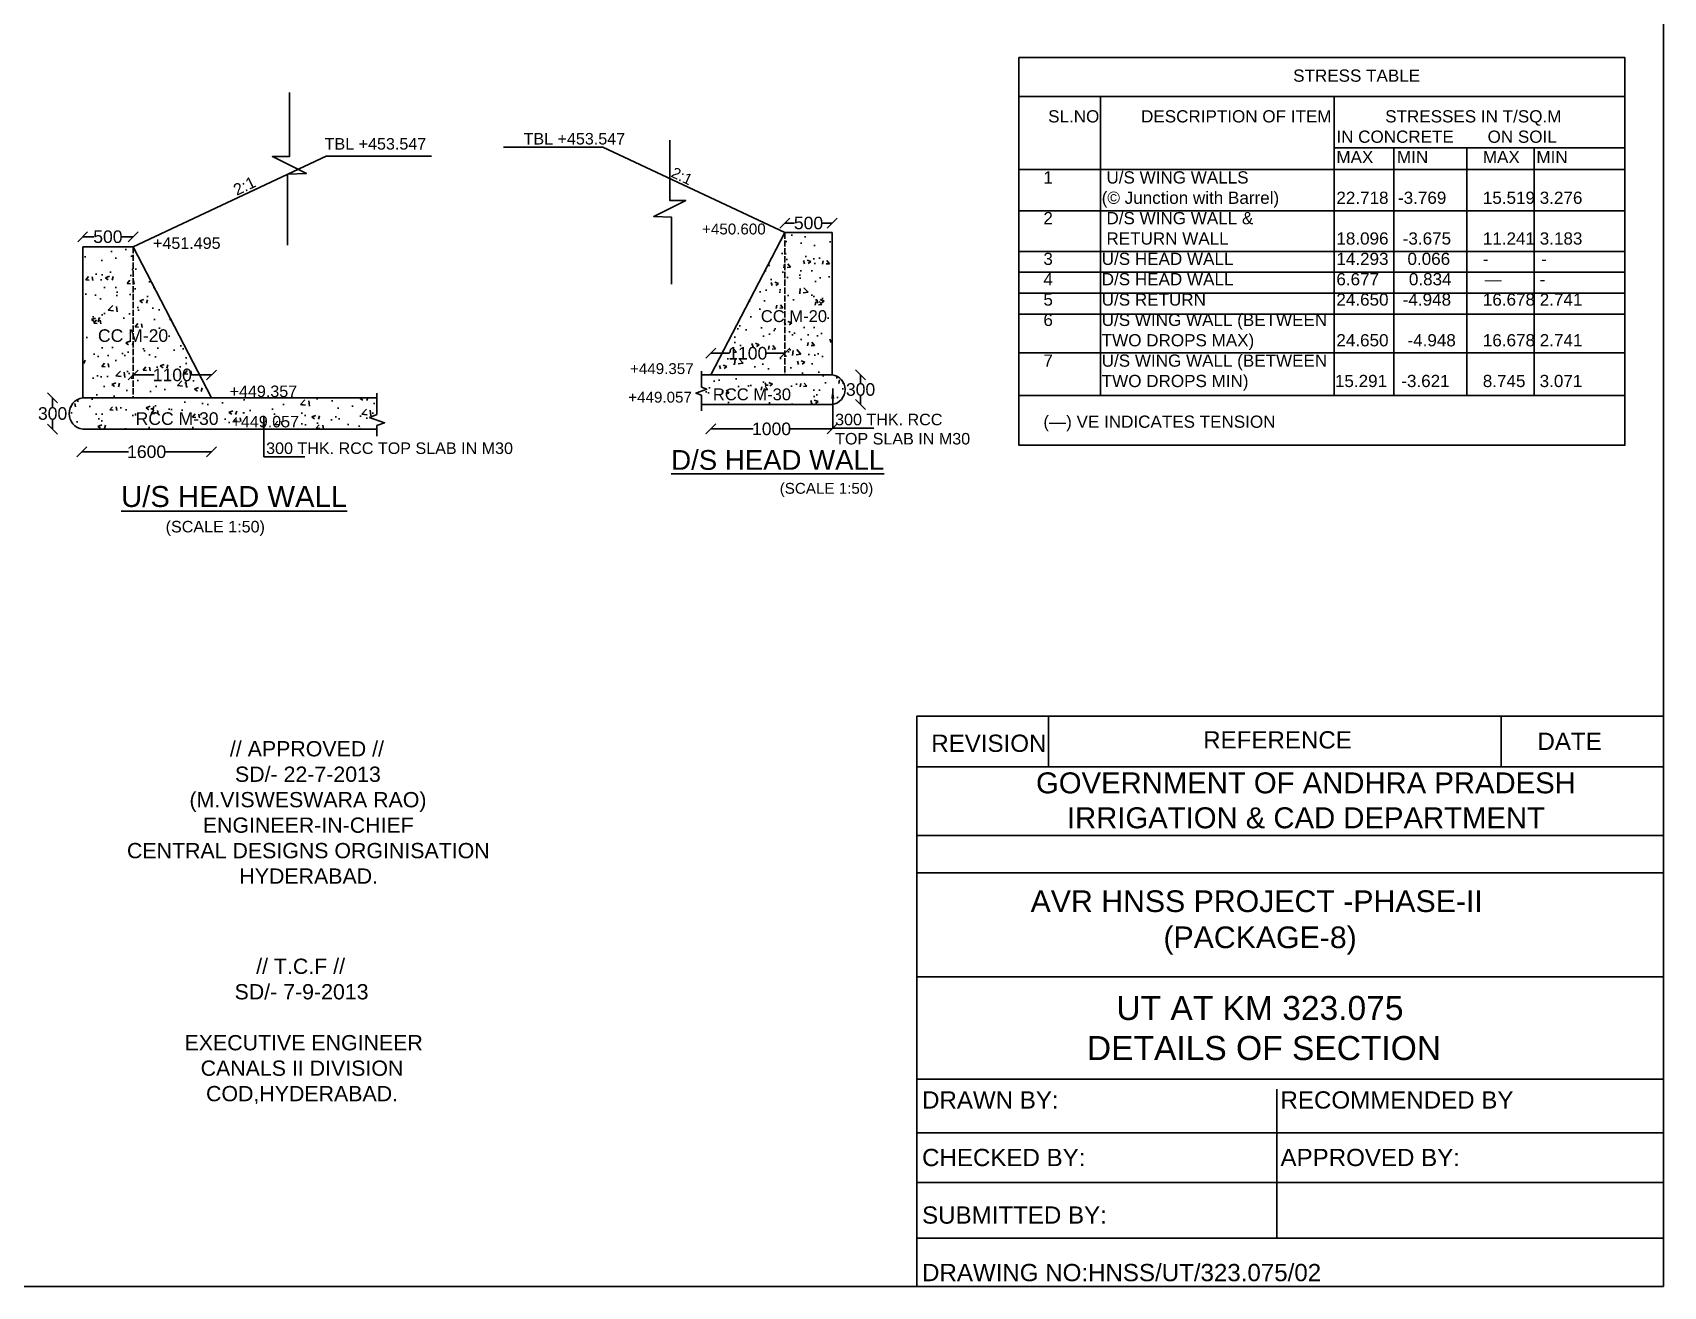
# Model space of a CAD drawing. Header units: millimetres. Extents: x 5124 to 6568637, y 2311 to 91879094.
# Drawn here: x 3749070 to 3764640, y 45931793 to 45943758 of the extents above; entities that cross this region are included whole.
import ezdxf

# ---------------------------------------------------------------- set-up
doc = ezdxf.new("R2010")
doc.units = ezdxf.units.MM
doc.header["$MEASUREMENT"] = 0
doc.linetypes.add('ACAD_ISO02W100', pattern=[15, 12, -3])
for name, color, linetype in [('DIMENSION', 7, 'Continuous'), ('DRAWING', 7, 'Continuous'), ('TEXT', 7, 'Continuous')]:
    doc.layers.add(name, color=color, linetype=linetype)
doc.styles.get("Standard").update_dxf_attribs({"font": 'arial.ttf', "height": 120})
doc.dimstyles.get("Standard").update_dxf_attribs({"dimtxt": 200, "dimasz": 110, "dimexe": 0.18, "dimexo": 0.0625, "dimgap": 0.09, "dimtad": 0, "dimtih": 1, "dimtoh": 1, "dimdec": 0, "dimzin": 0, "dimdsep": 46, "dimtxsty": 'Standard', "dimblk": 'OBLIQUE', "dimcen": 0.09, "dimse1": 1, "dimse2": 1, "dimadec": 0, "dimazin": 0, "dimtfac": 1, "dimtdec": 0, "dimtofl": 0, "dimtmove": 0, "dimatfit": 3, "dimfxl": 1, "dimtolj": 1, "dimtzin": 0, "dimarcsym": 0})
pattern_1 = [(50, (0, 0), (394.4931004, -34.5136742), [41.25, -453.75]), (355, (0, 0), (-76.3132335, 413.7056735), [33, -363]), (100.4514, (32.87, -2.88), (318.18016, 379.191748), [35.0571045, -385.6281616]), (46.1842, (0, 110), (586.982577, -91.035458), [61.875, -680.625]), (96.6356, (48.9, 102.4), (514.064488, 535.764829), [52.5856584, -578.44215]), (351.1842, (0, 110), (514.06407, 535.7652305), [49.5, -544.5]), (21, (55, 82.5), (328.2988787, -221.4403899), [41.25, -453.75]), (326, (55, 82.5), (133.8234326, 398.8325248), [33, -363]), (71.4514, (82.36, 64.05), (462.1224457, 177.3917732), [35.0571045, -385.6281616]), (37.5, (0, 0), (6.68792042, 183.0916196), [0, -358.6, 0, -368.5, 0, -364.375]), (7.5, (0, 0), (144.6882456, 216.9264415), [0, -210.1, 0, -350.35, 0, -138.875]), (327.5, (-122.65, 0), (293.6023399, -12.40517945), [0, -137.5, 0, -429, 0, -569.25]), (317.5, (-177.65, 0), (320.7523931, 55.0577403), [0, -178.75, 0, -284.9, 0, -404.25])]
pattern_2 = [(130, (7289324.7, 2658069.18), (-371.66992, -32.5169047), [38.863504, -427.4985444]), (185, (7289324.7, 2658069.18), (71.8981735, 389.7709603), [31.0908032, -341.9988355]), (79.5486, (7289293.73, 2658066.47), (-299.7720226, 357.253819), [33.028895, -363.3178573]), (133.8158, (7289324.7, 2658172.8), (-553.023024, -85.7686518), [58.295256, -641.2478166]), (83.3644, (7289278.6, 2658165.67), (-484.323571, 504.768451), [49.543344, -544.976699]), (188.8158, (7289324.7, 2658172.8), (-484.323177, 504.768829), [46.636205, -512.998253]), (159, (7289272.88, 2658146.9), (-309.3053284, -208.6290784), [38.863504, -427.4985444]), (214, (7289272.9, 2658146.9), (-126.0811518, 375.7582894), [31.0908032, -341.9988355]), (108.5486, (7289247.1, 2658129.52), (-435.386607, 167.12887), [33.028895, -363.3178573]), (142.5, (7289324.7, 2658069.18), (-6.3009945, 172.4989551), [0, -337.8533951, 0, -347.1806361, 0, -343.2942857]), (172.5, (7289324.7, 2658069.18), (-136.3173871, 204.3762821), [0, -197.9447806, 0, -330.0806943, 0, -130.8404636]), (212.5, (7289440.26, 2658069.18), (-276.6161387, -11.68748465), [0, -129.5450135, 0, -404.180442, 0, -536.3163557]), (222.5, (7289492.07, 2658069.18), (-302.1954406, 51.8724051), [0, -168.4085175, 0, -268.4172679, 0, -380.8623396])]

# ---------------------------------------------------------------- blocks, each defined once
blk = doc.blocks.new('_Oblique')
at = {"color": 0, "linetype": 'ByBlock', "lineweight": -2}
blk.add_line((-0.5, -0.5), (0.5, 0.5), dxfattribs=at)
blk = doc.blocks.new('*D125')
at = {"layer": 'Defpoints', "color": 0, "linetype": 'Continuous', "transparency": 16777216}
for p in [(3749261, 45940273), (3749548, 45940273), (3749548, 45939973)]:
    blk.add_point(p, dxfattribs=at)
at = {"layer": 'DIMENSION', "color": 0, "linetype": 'Continuous', "lineweight": -2, "transparency": 16777216}
for p, q in [((3749261, 45940273), (3749261, 45940184)), ((3749261, 45939973), (3749261, 45940062))]:
    blk.add_line(p, q, dxfattribs=at)
at = {"layer": 'DIMENSION', "color": 0, "linetype": 'Continuous', "lineweight": -2, "transparency": 16777216, "xscale": 95, "yscale": 95, "zscale": 95}
for p, rotation in [((3749261, 45940273), 90), ((3749261, 45939973), 270)]:
    blk.add_blockref('_Oblique', p, dxfattribs=dict(at, rotation=rotation))
at = {"layer": 'DIMENSION', "color": 0, "linetype": 'Continuous', "transparency": 16777216, "insert": (3749261, 45940123), "char_height": 120, "attachment_point": 5}
blk.add_mtext('\\A1;300', dxfattribs=at)
blk = doc.blocks.new('*D126')
at = {"layer": 'Defpoints', "color": 0, "linetype": 'Continuous', "transparency": 16777216}
for p in [(3749539, 45940271), (3750779, 45940273), (3750779, 45939758)]:
    blk.add_point(p, dxfattribs=at)
at = {"layer": 'DIMENSION', "color": 0, "linetype": 'Continuous', "lineweight": -2, "transparency": 16777216}
for p, q in [((3749539, 45939758), (3749986, 45939758)), ((3750779, 45939758), (3750332, 45939758))]:
    blk.add_line(p, q, dxfattribs=at)
at = {"layer": 'DIMENSION', "color": 0, "linetype": 'Continuous', "lineweight": -2, "transparency": 16777216, "xscale": 95, "yscale": 95, "zscale": 95, "rotation": 180}
blk.add_blockref('_Oblique', (3749539, 45939758), dxfattribs=at)
at = {"layer": 'DIMENSION', "color": 0, "linetype": 'Continuous', "lineweight": -2, "transparency": 16777216, "xscale": 95, "yscale": 95, "zscale": 95}
blk.add_blockref('_Oblique', (3750779, 45939758), dxfattribs=at)
at = {"layer": 'DIMENSION', "color": 0, "linetype": 'Continuous', "transparency": 16777216, "insert": (3750159, 45939758), "char_height": 120, "attachment_point": 5}
blk.add_mtext('\\A1;1600', dxfattribs=at)
blk = doc.blocks.new('*D127')
at = {"layer": 'Defpoints', "color": 0, "linetype": 'Continuous', "transparency": 16777216}
for p in [(3750779, 45940491), (3750029, 45940273), (3750779, 45940273)]:
    blk.add_point(p, dxfattribs=at)
at = {"layer": 'DIMENSION', "color": 0, "linetype": 'Continuous', "lineweight": -2, "transparency": 16777216}
for p, q in [((3750029, 45940491), (3750231, 45940491)), ((3750779, 45940491), (3750578, 45940491))]:
    blk.add_line(p, q, dxfattribs=at)
at = {"layer": 'DIMENSION', "color": 0, "linetype": 'Continuous', "lineweight": -2, "transparency": 16777216, "xscale": 95, "yscale": 95, "zscale": 95, "rotation": 180}
blk.add_blockref('_Oblique', (3750029, 45940491), dxfattribs=at)
at = {"layer": 'DIMENSION', "color": 0, "linetype": 'Continuous', "lineweight": -2, "transparency": 16777216, "xscale": 95, "yscale": 95, "zscale": 95}
blk.add_blockref('_Oblique', (3750779, 45940491), dxfattribs=at)
at = {"layer": 'DIMENSION', "color": 0, "linetype": 'Continuous', "transparency": 16777216, "insert": (3750404, 45940491), "char_height": 120, "attachment_point": 5}
blk.add_mtext('\\A1;1100', dxfattribs=at)
blk = doc.blocks.new('*D128')
at = {"layer": 'Defpoints', "color": 0, "linetype": 'Continuous', "transparency": 16777216}
for p in [(3749548, 45941714), (3750029, 45941810), (3750029, 45941714)]:
    blk.add_point(p, dxfattribs=at)
at = {"layer": 'DIMENSION', "color": 0, "linetype": 'Continuous', "lineweight": -2, "transparency": 16777216}
for p, q in [((3749548, 45941810), (3749656, 45941810)), ((3750029, 45941810), (3749921, 45941810))]:
    blk.add_line(p, q, dxfattribs=at)
at = {"layer": 'DIMENSION', "color": 0, "linetype": 'Continuous', "lineweight": -2, "transparency": 16777216, "xscale": 95, "yscale": 95, "zscale": 95, "rotation": 180}
blk.add_blockref('_Oblique', (3749548, 45941810), dxfattribs=at)
at = {"layer": 'DIMENSION', "color": 0, "linetype": 'Continuous', "lineweight": -2, "transparency": 16777216, "xscale": 95, "yscale": 95, "zscale": 95}
blk.add_blockref('_Oblique', (3750029, 45941810), dxfattribs=at)
at = {"layer": 'DIMENSION', "color": 0, "linetype": 'Continuous', "transparency": 16777216, "insert": (3749789, 45941810), "char_height": 120, "attachment_point": 5}
blk.add_mtext('\\A1;500', dxfattribs=at)
blk = doc.blocks.new('*D129')
at = {"layer": 'Defpoints', "color": 0, "linetype": 'Continuous', "transparency": 16777216}
for p in [(3756705, 45940493), (3756975, 45940493), (3756705, 45940210)]:
    blk.add_point(p, dxfattribs=at)
at = {"layer": 'DIMENSION', "color": 0, "linetype": 'Continuous', "lineweight": -2, "transparency": 16777216}
for p, q in [((3756975, 45940493), (3756975, 45940413)), ((3756975, 45940210), (3756975, 45940290))]:
    blk.add_line(p, q, dxfattribs=at)
at = {"layer": 'DIMENSION', "color": 0, "linetype": 'Continuous', "lineweight": -2, "transparency": 16777216, "xscale": 95, "yscale": 95, "zscale": 95}
for p, rotation in [((3756975, 45940493), 90), ((3756975, 45940210), 270)]:
    blk.add_blockref('_Oblique', p, dxfattribs=dict(at, rotation=rotation))
at = {"layer": 'DIMENSION', "color": 0, "linetype": 'Continuous', "transparency": 16777216, "insert": (3756975, 45940352), "char_height": 120, "attachment_point": 5}
blk.add_mtext('\\A1;300', dxfattribs=at)
blk = doc.blocks.new('*D130')
at = {"layer": 'Defpoints', "color": 0, "linetype": 'Continuous', "transparency": 16777216}
for p in [(3755545, 45940698), (3755545, 45940493), (3756251, 45940493)]:
    blk.add_point(p, dxfattribs=at)
at = {"layer": 'DIMENSION', "color": 0, "linetype": 'Continuous', "lineweight": -2, "transparency": 16777216}
for p, q in [((3755545, 45940698), (3755725, 45940698)), ((3756251, 45940698), (3756071, 45940698))]:
    blk.add_line(p, q, dxfattribs=at)
at = {"layer": 'DIMENSION', "color": 0, "linetype": 'Continuous', "lineweight": -2, "transparency": 16777216, "xscale": 95, "yscale": 95, "zscale": 95, "rotation": 180}
blk.add_blockref('_Oblique', (3755545, 45940698), dxfattribs=at)
at = {"layer": 'DIMENSION', "color": 0, "linetype": 'Continuous', "lineweight": -2, "transparency": 16777216, "xscale": 95, "yscale": 95, "zscale": 95}
blk.add_blockref('_Oblique', (3756251, 45940698), dxfattribs=at)
at = {"layer": 'DIMENSION', "color": 0, "linetype": 'Continuous', "transparency": 16777216, "insert": (3755898, 45940698), "char_height": 120, "attachment_point": 5}
blk.add_mtext('\\A1;1100', dxfattribs=at)
blk = doc.blocks.new('*D131')
at = {"layer": 'Defpoints', "color": 0, "linetype": 'Continuous', "transparency": 16777216}
for p in [(3756251, 45941941), (3756251, 45941851), (3756705, 45941851)]:
    blk.add_point(p, dxfattribs=at)
at = {"layer": 'DIMENSION', "color": 0, "linetype": 'Continuous', "lineweight": -2, "transparency": 16777216}
for p, q in [((3756251, 45941941), (3756345, 45941941)), ((3756705, 45941941), (3756610, 45941941))]:
    blk.add_line(p, q, dxfattribs=at)
at = {"layer": 'DIMENSION', "color": 0, "linetype": 'Continuous', "lineweight": -2, "transparency": 16777216, "xscale": 95, "yscale": 95, "zscale": 95, "rotation": 180}
blk.add_blockref('_Oblique', (3756251, 45941941), dxfattribs=at)
at = {"layer": 'DIMENSION', "color": 0, "linetype": 'Continuous', "lineweight": -2, "transparency": 16777216, "xscale": 95, "yscale": 95, "zscale": 95}
blk.add_blockref('_Oblique', (3756705, 45941941), dxfattribs=at)
at = {"layer": 'DIMENSION', "color": 0, "linetype": 'Continuous', "transparency": 16777216, "insert": (3756478, 45941941), "char_height": 120, "attachment_point": 5}
blk.add_mtext('\\A1;500', dxfattribs=at)
blk = doc.blocks.new('*D132')
at = {"layer": 'Defpoints', "color": 0, "linetype": 'Continuous', "transparency": 16777216}
for p in [(3755545, 45940493), (3756705, 45940423), (3756705, 45939976)]:
    blk.add_point(p, dxfattribs=at)
at = {"layer": 'DIMENSION', "color": 0, "linetype": 'Continuous', "lineweight": -2, "transparency": 16777216}
for p, q in [((3755545, 45939976), (3755951, 45939976)), ((3756705, 45939976), (3756298, 45939976))]:
    blk.add_line(p, q, dxfattribs=at)
at = {"layer": 'DIMENSION', "color": 0, "linetype": 'Continuous', "lineweight": -2, "transparency": 16777216, "xscale": 95, "yscale": 95, "zscale": 95, "rotation": 180}
blk.add_blockref('_Oblique', (3755545, 45939976), dxfattribs=at)
at = {"layer": 'DIMENSION', "color": 0, "linetype": 'Continuous', "lineweight": -2, "transparency": 16777216, "xscale": 95, "yscale": 95, "zscale": 95}
blk.add_blockref('_Oblique', (3756705, 45939976), dxfattribs=at)
at = {"layer": 'DIMENSION', "color": 0, "linetype": 'Continuous', "transparency": 16777216, "insert": (3756125, 45939976), "char_height": 120, "attachment_point": 5}
blk.add_mtext('\\A1;1000', dxfattribs=at)

msp = doc.modelspace()

# ---------------------------------------------------------------- hatches: boundary and pattern name
at = {"layer": 'DRAWING'}
h = msp.add_hatch(dxfattribs=at)
h.set_pattern_fill('AR-CONC,_O', color=256, scale=55)
h.set_pattern_definition(pattern_1)
h.paths.add_polyline_path([(3750029.4, 45941714.2), (3749548.2, 45941714.2), (3749548.2, 45940272.9), (3750029.4, 45940272.9)])
h.paths.add_polyline_path([(3752355.2, 45940112.5), (3752355.2, 45940272.9), (3749548.2, 45940272.9, 0.8638216), (3749548.2, 45939972.8), (3752355.2, 45939972.8), (3752355.2, 45940009.9), (3752429.9, 45940035.6), (3752288.1, 45940084.5)])
h.paths.add_polyline_path([(3749616.3, 45940774), (3750395.6, 45940774), (3750395.6, 45940960.3), (3749616.3, 45940960.3)], flags=9)
h.paths.add_polyline_path([(3749976.2, 45939981.9), (3750876.5, 45939981.9), (3750876.5, 45940168.2), (3749976.2, 45940168.2)], flags=24)
h = msp.add_hatch(dxfattribs=at)
h.set_pattern_fill('AR-CONC,_O', color=256, scale=55)
h.set_pattern_definition(pattern_1)
h.paths.add_polyline_path([(3750029.4, 45941714.2), (3750029.4, 45940272.9), (3750779, 45940272.9)])
h.paths.add_polyline_path([(3749616.3, 45940774), (3750395.6, 45940774), (3750395.6, 45940960.3), (3749616.3, 45940960.3)], flags=9)
h = msp.add_hatch(dxfattribs=at)
h.set_pattern_fill('AR-CONC,_O', color=256, scale=51.818005)
h.set_pattern_definition(pattern_2)
h.paths.add_polyline_path([(3756704.5, 45941850.9), (3756251.2, 45941850.9), (3756251.2, 45940493), (3756704.5, 45940493)])
h.paths.add_polyline_path([(3755949.8, 45940965.1), (3756684, 45940965.1), (3756684, 45941140.6), (3755949.8, 45941140.6)], flags=9)
h.paths.add_polyline_path([(3755492.1, 45940218.8), (3756340.4, 45940218.8), (3756340.4, 45940394.3), (3755492.1, 45940394.3)], flags=24)
edge = h.paths.add_edge_path()
edge.add_line((3755457.5, 45940299.8), (3755457.5, 45940210.3))
edge.add_line((3755457.5, 45940210.3), (3756704.5, 45940210.3))
edge.add_arc((3756683.7, 45940351.6), 142.9, 278.35767, 441.64233)
edge.add_line((3756704.5, 45940493), (3755457.5, 45940493))
edge.add_line((3755457.5, 45940493), (3755457.5, 45940375.2))
edge.add_line((3755457.5, 45940375.2), (3755506.8, 45940354.6))
edge.add_line((3755506.8, 45940354.6), (3755402.6, 45940318.7))
edge.add_line((3755402.6, 45940318.7), (3755457.5, 45940299.8))
h = msp.add_hatch(dxfattribs=at)
h.set_pattern_fill('AR-CONC,_O', color=256, scale=51.818005)
h.set_pattern_definition(pattern_2)
h.paths.add_polyline_path([(3755544.9, 45940493), (3756251.2, 45940493), (3756251.2, 45941850.9)])
h.paths.add_polyline_path([(3755949.8, 45940965.1), (3756684, 45940965.1), (3756684, 45941140.6), (3755949.8, 45941140.6)], flags=9)

# ---------------------------------------------------------------- linework, layer by layer
at = {"layer": 'DIMENSION', "color": 0, "linetype": 'Continuous'}
for p, q in [((3750029.4, 45941714.2), (3749548.2, 45941714.2)), ((3749548.2, 45941714.2), (3749548.2, 45940272.9)), ((3750779, 45940272.9), (3750029.4, 45941714.2)), ((3755544.9, 45940493), (3756251.2, 45941850.9)), ((3756251.2, 45941850.9), (3756704.5, 45941850.9)), ((3756704.5, 45941850.9), (3756704.5, 45940493)), ((3755457.5, 45940527), (3755457.5, 45940375.2)), ((3756704.5, 45940493), (3755457.5, 45940493)), ((3756704.5, 45940493), (3755544.9, 45940493)), ((3752355.2, 45940319.2), (3752355.2, 45940112.5)), ((3749548.2, 45940272.9), (3750779, 45940272.9)), ((3749548.2, 45940272.9), (3752355.2, 45940272.9)), ((3755457.5, 45940299.8), (3755457.5, 45940150.5)), ((3755457.5, 45940210.3), (3756704.5, 45940210.3)), ((3752355.2, 45940009.9), (3752355.2, 45939905.8)), ((3752355.2, 45939972.8), (3749548.2, 45939972.8))]:
    msp.add_line(p, q, dxfattribs=at)
at = {"layer": 'DIMENSION', "linetype": 'Continuous'}
msp.add_lwpolyline([(3764639.6, 45955672.8), (3730502.9, 45955672.8), (3730502.9, 45931793.3), (3764639.6, 45931793.3)], close=True, dxfattribs=at)
at = {"layer": 'DIMENSION', "color": 0, "linetype": 'Continuous'}
for points in [[(3751522, 45943186), (3751522, 45942575), (3751360, 45942575), (3751684.5, 45942414), (3751504.7, 45942406.3), (3751504.7, 45941728.5)], [(3756251.2, 45941850.9), (3754513, 45942666.3), (3753565.9, 45942666.3)], [(3755152.9, 45942732), (3755152.9, 45942156.4), (3755305.6, 45942156.4), (3754999.8, 45942004.7), (3755169.2, 45941997.4), (3755169.2, 45941358.9)], [(3750029.4, 45941714.2), (3751874.3, 45942579.7), (3752879.6, 45942579.7)], [(3755457.5, 45940375.2), (3755506.8, 45940354.6), (3755402.6, 45940318.7), (3755457.5, 45940299.8)], [(3752355.2, 45940112.5), (3752288.1, 45940084.5), (3752429.9, 45940035.6), (3752355.2, 45940009.9)]]:
    msp.add_lwpolyline(points, dxfattribs=at)
for centre, radius, start, end in [((3756683.7, 45940351.6), 142.9, 278.35767, 81.64233), ((3749570.3, 45940122.9), 151.7, 98.35767, 261.64233)]:
    msp.add_arc(centre, radius, start, end, dxfattribs=at)
at = {"layer": 'DRAWING', "linetype": 'ACAD_ISO02W100', "ltscale": 5}
for points in [[(3750029.4, 45941714.2), (3750029.4, 45940272.9)], [(3756251.2, 45941850.9), (3756251.2, 45940493)]]:
    msp.add_lwpolyline(points, dxfattribs=at)
at = {"layer": 'TEXT', "linetype": 'Continuous'}
for points in [[(3758486.3, 45943519.6), (3764272.5, 45943519.6), (3764272.5, 45939820.9), (3758486.3, 45939820.9)], [(3764639.6, 45937234.7), (3757510.8, 45937234.7), (3757510.8, 45931793.3), (3764639.6, 45931793.3)]]:
    msp.add_lwpolyline(points, close=True, dxfattribs=at)
for points in [[(3758486.3, 45943148.9), (3764272.5, 45943148.9)], [(3759267.2, 45943148.9), (3759267.2, 45940294)], [(3761495, 45943148.9), (3761495, 45940294)], [(3761495, 45942659.5), (3764272.5, 45942659.5)], [(3762065.9, 45942659.5), (3762065.9, 45940294)], [(3762762, 45942659.5), (3762762, 45940294)], [(3763407, 45942659.5), (3763407, 45940294)], [(3758486.3, 45942450.9), (3764272.5, 45942450.9)], [(3758486.3, 45942058.4), (3764272.5, 45942058.4)], [(3758486.3, 45941670.3), (3764272.5, 45941670.3)], [(3758486.3, 45941471.1), (3764272.5, 45941471.1)], [(3758486.3, 45941271.8), (3764272.5, 45941271.8)], [(3758486.3, 45941072.6), (3764272.5, 45941072.6)], [(3758486.3, 45940701.6), (3764272.5, 45940701.6)], [(3758486.3, 45940294), (3764272.5, 45940294)], [(3758768.5, 45937234.7), (3758768.5, 45936752.6)], [(3763091.1, 45937234.7), (3763091.1, 45936752.6)], [(3764639.6, 45936752.6), (3757510.8, 45936752.6)], [(3764639.6, 45936096.9), (3757510.8, 45936096.9)], [(3764639.6, 45935740.1), (3757510.8, 45935740.1)], [(3764639.6, 45934747.5), (3757510.8, 45934747.5)], [(3764639.6, 45933772.2), (3757510.8, 45933772.2)], [(3760949, 45933674.9), (3760949, 45932253.4)], [(3764639.6, 45933259.8), (3757510.8, 45933259.8)], [(3764639.6, 45932785.1), (3757510.8, 45932785.1)], [(3764639.6, 45932253.4), (3757510.8, 45932253.4)]]:
    msp.add_lwpolyline(points, dxfattribs=at)

# ---------------------------------------------------------------- texts
at = {"layer": 'DRAWING', "linetype": 'Continuous', "char_height": 110, "attachment_point": 1}
for insert, width in [((3756731.9, 45940121.2), 1331.793), ((3751299.7, 45939847.3), 3166.556)]:
    msp.add_mtext('300 THK. RCC TOP SLAB IN M30', dxfattribs=dict(at, insert=insert, width=width))
at = {"layer": 'TEXT'}
for s, height, p in [('TBL +453.547', 110, (3753757.5, 45942690.7)), ('TBL +453.547', 110, (3751858.4, 45942642.1)), ('+450.600', 103.64, (3755461.6, 45941832.4)), ('+451.495', 110, (3750219.9, 45941694.5)), (' CC M-20', 113.06, (3755979, 45940996.3)), (' CC M-20', 120, (3749647.3, 45940807.1)), ('+449.357', 103.64, (3754773.6, 45940500)), ('+449.357', 110, (3750950.9, 45940280.4)), ('+449.057', 103.64, (3754756.8, 45940227.4)), (' RCC M-30', 113.06, (3755521.3, 45940250)), (' RCC M-30', 120, (3750007.2, 45940015)), ('+449.057', 110, (3750968.8, 45939991.1))]:
    msp.add_text(s, height=height, dxfattribs=at).set_placement(p)
for height, rotation, p in [(110, 25.68654, (3751020.3, 45942200.5)), (103.64, 334.31346, (3755156.4, 45942386.6))]:
    msp.add_text('2:1', height=height, rotation=rotation, dxfattribs=at).set_placement(p)
at = {"layer": 'TEXT', "linetype": 'Continuous', "attachment_point": 1}
for s, insert, char_height, width in [(' \\P\\pi2384.3;STRESS TABLE \\P\\pi2959.8; \\P\\pi0; SL.NO ^IDESCRIPTION OF ITEM ^I^ISTRESSES IN T/SQ.M \\P^I^I^I^I^I^IIN CONCRETE^I ON SOIL \\P^I^I^I^I^I^IMAX     MIN ^I^IMAX^I MIN \\P1 ^I   U/S WING WALLS \\P^I  (© Junction with Barrel) ^I^I22.718  -3.769 ^I15.519 3.276 \\P2^I   D/S WING WALL & \\P^I   RETURN WALL ^I^I^I18.096   -3.675 ^I11.241 3.183 \\P3 ^I  U/S HEAD WALL ^I^I^I14.293    0.066  ^I-^I  -\\P4 ^I  D/S HEAD WALL ^I^I^I6.677^I     0.834       —        - \\P5 ^I  U/S RETURN   ^I^I^I24.650   -4.948 ^I16.678 2.741 \\P6 ^I  U/S WING WALL (BETWEEN \\P^I  TWO DROPS MAX) ^I^I24.650    -4.948 ^I16.678 2.741 \\P7 ^I  U/S WING WALL (BETWEEN \\P^I  TWO DROPS MIN)^I          15.291   -3.621       8.745   3.071 \\P\\P(—) VE INDICATES TENSION ', (3758720.6, 45943600.7), 116.541, 5964.771), ('\\pi1304.1;// APPROVED //\\P\\pi1352.7;SD/- 22-7-2013\\P\\pi918.05;(M.VISWESWARA RAO)\\P\\pi1045.4;ENGINEER-IN-CHIEF\\P\\pi321.67;CENTRAL DESIGNS ORGINISATION\\P\\pi1394.7;HYDERABAD.', (3749649.6, 45936997.1), 145.801, 4079.621), ('\\pi1615.5;// T.C.F //\\P\\pi1409.4;SD/- 7-9-2013\\P\\pi2039.8;\\P\\pi875.34; EXECUTIVE ENGINEER\\P\\pi1085.5;CANALS II DIVISION\\P\\pi1137;COD,HYDERABAD.', (3749589, 45934921), 145.801, 4079.621)]:
    msp.add_mtext(s, dxfattribs=dict(at, insert=insert, char_height=char_height, width=width))
at = {"layer": 'TEXT'}
for s, insert, char_height, width, attachment_point in [('{\\LD/S HEAD WALL}', (3757200.3, 45939774.7), 188.429, 2025.762, 3), ('\\pi11.982;{\\LU/S HEAD WALL}', (3749902.9, 45939431.4), 200, 2150.158, 1), ('(SCALE 1:50)   ', (3757096.3, 45939461.3), 103.636, 1495.275, 3), ('\\pi326.95;(SCALE 1:50)   ', (3750013.4, 45939098.8), 110, 1587.096, 1), ('REVISION', (3757650, 45937059), 164.7, 1536.745, 1), ('REFERENCE', (3760246.2, 45937091.3), 164.7, 1536.745, 1), ('DATE', (3763437.4, 45937077.6), 164.7, 1536.745, 1), ('\\pi1909.3;AVR HNSS PROJECT -PHASE-II\\P\\pi3097.2; (PACKAGE-8)\\P\\pi4014.9; ', (3756689, 45935572.6), 206.764, 8110.047, 1), ('\\pi2206.7;UT AT KM 323.075\\P\\pi1836.4; DETAILS OF SECTION', (3757210.7, 45934564.7), 229.254, 7116.676, 1), ('DRAWN BY:^I^I^I^I  RECOMMENDED BY\\P\\PCHECKED BY:^I^I^I  APPROVED BY:\\P\\PSUBMITTED BY:\\P\\PDRAWING NO:HNSS/UT/323.075/02', (3757562.2, 45933654.8), 164.704, 6575.327, 1)]:
    msp.add_mtext(s, dxfattribs=dict(at, insert=insert, char_height=char_height, width=width, attachment_point=attachment_point))
at = {"layer": 'TEXT', "color": 7, "insert": (3761226.9, 45936430.3), "char_height": 200, "width": 7845.649, "attachment_point": 5}
msp.add_mtext('GOVERNMENT OF ANDHRA PRADESH\\PIRRIGATION & CAD DEPARTMENT', dxfattribs=at)

# ---------------------------------------------------------------- dimensions: what is measured, and where the dimension line sits
at = {"layer": 'DIMENSION', "color": 0, "linetype": 'Continuous'}
for base, p1, p2, angle, text, picture, middle in [((3756251.2, 45941940.7), (3756704.5, 45941850.9), (3756251.2, 45941850.9), 180, '500', '*D131', (3756477.8, 45941940.7)), ((3755544.9, 45940698.5), (3756251.2, 45940493), (3755544.9, 45940493), 180, '1100', '*D130', (3755898, 45940698.5)), ((3756974.7, 45940493), (3756704.5, 45940210.3), (3756704.5, 45940493), 90, '300', '*D129', (3756974.7, 45940351.6))]:
    dim = msp.add_linear_dim(base=base, p1=p1, p2=p2, angle=angle, text=text, dimstyle='Standard', override={"dimasz": 95, "dimarcsym": 1}, dxfattribs=at)
    dim.commit()
    dim.dimension.update_dxf_attribs({"geometry": picture, "text_midpoint": middle})
for base, p1, p2, text, picture, middle in [((3750029.4, 45941809.5), (3749548.2, 45941714.2), (3750029.4, 45941714.2), '500', '*D128', (3749788.8, 45941809.5)), ((3750779, 45940491), (3750029.4, 45940272.9), (3750779, 45940272.9), '1100', '*D127', (3750404.2, 45940491)), ((3756704.5, 45939976.5), (3755544.9, 45940493), (3756704.5, 45940423.5), '1000', '*D132', (3756124.7, 45939976.5)), ((3750779, 45939758), (3749539.1, 45940271.3), (3750779, 45940272.9), '1600', '*D126', (3750159.1, 45939758))]:
    dim = msp.add_linear_dim(base=base, p1=p1, p2=p2, text=text, dimstyle='Standard', override={"dimasz": 95, "dimarcsym": 1}, dxfattribs=at)
    dim.commit()
    dim.dimension.update_dxf_attribs({"geometry": picture, "text_midpoint": middle})
dim = msp.add_linear_dim(base=(3749261.5, 45940272.9), p1=(3749548.2, 45939972.8), p2=(3749548.2, 45940272.9), angle=90, dimstyle='Standard', override={"dimasz": 95, "dimarcsym": 1}, dxfattribs=at)
dim.commit()
dim.dimension.update_dxf_attribs({"geometry": '*D125', "text_midpoint": (3749261.5, 45940122.9)})

# ---------------------------------------------------------------- leaders
at = {"layer": 'DRAWING', "linetype": 'Continuous'}
for points in [[(3756709.4, 45940361.5), (3756709.4, 45939983.6), (3757102.4, 45939983.6)], [(3751277.2, 45940087.5), (3751277.2, 45939709.6), (3751670.2, 45939709.6)]]:
    msp.add_leader(points, dimstyle='Standard', override={"dimasz": 95, "dimgap": 0.09, "dimtad": 0, "dimarcsym": 1}, dxfattribs=at)

doc.saveas('drawing.dxf')
